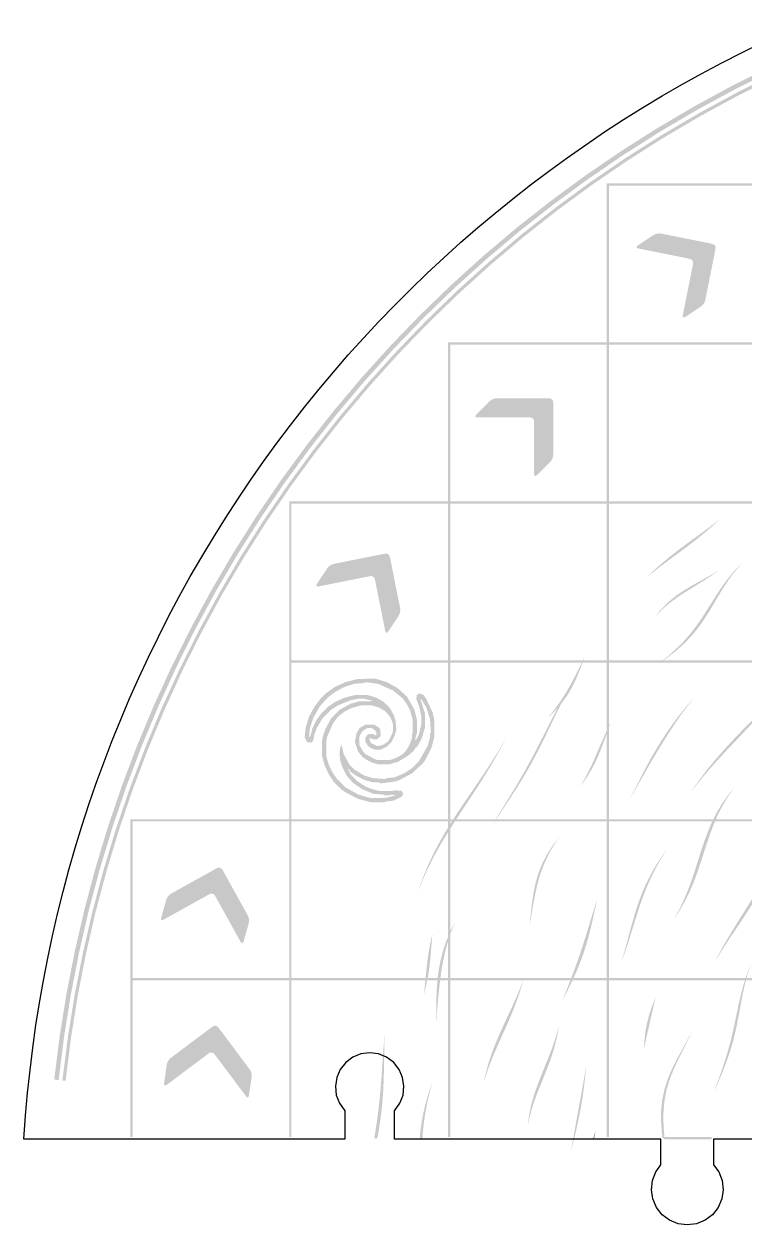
# Model space of a CAD drawing. Header units: millimetres. Extents: x 5 to 723, y 130 to 425.
# Drawn here: x 17.1 to 122.9, y 152.9 to 329.4 of the extents above; entities that cross this region are included whole.
import ezdxf

# ---------------------------------------------------------------- set-up
doc = ezdxf.new("R2010")
doc.units = ezdxf.units.MM
doc.layers.add('CUT', color=1, linetype='Continuous')
doc.layers.add('RASTER', color=7, linetype='Continuous')

msp = doc.modelspace()

# ---------------------------------------------------------------- hatches: boundary and pattern name
at = {"layer": 'RASTER'}
for points in [[(21.513, 174.286), (22.307, 180.587), (23.313, 186.856), (24.531, 193.088), (25.959, 199.275), (27.596, 205.411), (29.439, 211.487), (31.487, 217.498), (33.737, 223.436), (36.187, 229.294), (38.834, 235.066), (41.675, 240.745), (44.706, 246.325), (47.924, 251.799), (51.326, 257.16), (54.907, 262.404), (58.664, 267.523), (62.592, 272.513), (66.686, 277.366), (70.943, 282.078), (75.356, 286.644), (79.922, 291.057), (84.634, 295.314), (89.487, 299.408), (94.477, 303.336), (99.596, 307.093), (104.84, 310.674), (110.201, 314.076), (115.675, 317.294), (121.255, 320.325), (126.934, 323.166), (132.706, 325.813), (138.564, 328.263), (144.502, 330.513), (150.513, 332.561), (156.589, 334.404), (162.725, 336.041), (168.912, 337.469), (175.144, 338.687), (181.413, 339.693), (187.714, 340.487), (187.784, 339.837), (181.506, 339.046), (175.258, 338.043), (169.048, 336.83), (162.882, 335.407), (156.768, 333.776), (150.713, 331.939), (144.723, 329.898), (138.806, 327.655), (132.969, 325.214), (127.217, 322.576), (121.557, 319.746), (115.997, 316.725), (110.542, 313.518), (105.199, 310.128), (99.974, 306.559), (94.872, 302.815), (89.9, 298.901), (85.064, 294.821), (80.368, 290.58), (75.818, 286.182), (71.42, 281.632), (67.179, 276.936), (63.099, 272.1), (59.185, 267.128), (55.441, 262.026), (51.872, 256.801), (48.482, 251.458), (45.275, 246.003), (42.254, 240.443), (39.424, 234.783), (36.786, 229.031), (34.345, 223.194), (32.102, 217.277), (30.061, 211.287), (28.224, 205.232), (26.593, 199.118), (25.17, 192.952), (23.957, 186.742), (22.954, 180.494), (22.163, 174.216)], [(22.72, 174.155), (23.509, 180.414), (24.508, 186.644), (25.718, 192.835), (27.137, 198.982), (28.763, 205.078), (30.595, 211.115), (32.63, 217.087), (34.865, 222.986), (37.299, 228.807), (39.929, 234.541), (42.751, 240.183), (45.763, 245.727), (48.96, 251.166), (52.34, 256.493), (55.898, 261.702), (59.631, 266.789), (63.533, 271.746), (67.601, 276.568), (71.83, 281.249), (76.215, 285.785), (80.751, 290.17), (85.432, 294.399), (90.254, 298.467), (95.211, 302.369), (100.298, 306.102), (105.507, 309.66), (110.834, 313.04), (116.273, 316.237), (121.817, 319.249), (127.459, 322.071), (133.193, 324.701), (139.014, 327.135), (144.913, 329.37), (150.885, 331.405), (156.922, 333.237), (163.018, 334.863), (169.165, 336.282), (175.356, 337.492), (181.586, 338.491), (187.845, 339.28), (187.895, 338.815), (181.652, 338.029), (175.438, 337.032), (169.262, 335.825), (163.13, 334.41), (157.05, 332.787), (151.028, 330.961), (145.071, 328.931), (139.187, 326.701), (133.381, 324.273), (127.661, 321.65), (122.032, 318.835), (116.503, 315.831), (111.078, 312.641), (105.764, 309.27), (100.568, 305.721), (95.494, 301.998), (90.549, 298.105), (85.739, 294.047), (81.069, 289.829), (76.545, 285.455), (72.171, 280.931), (67.953, 276.261), (63.895, 271.451), (60.002, 266.506), (56.279, 261.432), (52.73, 256.236), (49.359, 250.922), (46.169, 245.497), (43.165, 239.968), (40.35, 234.339), (37.727, 228.619), (35.299, 222.813), (33.069, 216.929), (31.039, 210.972), (29.213, 204.95), (27.59, 198.87), (26.175, 192.738), (24.968, 186.562), (23.971, 180.348), (23.185, 174.105)], [(102.762, 305.938), (126.438, 305.938), (126.438, 305.612), (102.762, 305.612)], [(102.762, 305.612), (103.088, 305.612), (103.088, 282.588), (102.762, 282.588)], [(107.516, 296.359), (107.364, 296.397), (107.251, 296.443), (107.179, 296.497), (107.146, 296.559), (107.153, 296.629), (107.199, 296.706), (107.286, 296.792), (107.412, 296.885), (109.549, 298.309), (109.696, 298.398), (109.847, 298.471), (110, 298.527), (110.157, 298.567), (110.318, 298.59), (110.481, 298.596), (110.648, 298.587), (110.818, 298.561), (118.187, 297.087), (118.346, 297.044), (118.479, 296.984), (118.587, 296.907), (118.668, 296.812), (118.724, 296.7), (118.754, 296.572), (118.758, 296.426), (118.737, 296.263), (117.263, 288.894), (117.222, 288.727), (117.167, 288.569), (117.097, 288.42), (117.014, 288.281), (116.917, 288.152), (116.806, 288.031), (116.682, 287.92), (116.543, 287.818), (114.406, 286.393), (114.271, 286.313), (114.159, 286.266), (114.07, 286.253), (114.003, 286.274), (113.958, 286.328), (113.937, 286.416), (113.937, 286.537), (113.96, 286.692), (115.434, 294.061), (115.456, 294.224), (115.451, 294.37), (115.421, 294.499), (115.365, 294.61), (115.284, 294.705), (115.176, 294.782), (115.043, 294.842), (114.885, 294.885)], [(79.412, 282.588), (103.088, 282.588), (103.088, 282.262), (79.412, 282.262)], [(102.762, 282.588), (126.438, 282.588), (126.438, 282.262), (102.762, 282.262)], [(79.412, 282.262), (79.738, 282.262), (79.738, 259.238), (79.412, 259.238)], [(102.762, 282.262), (103.088, 282.262), (103.088, 259.238), (102.762, 259.238)], [(83.86, 271.576), (83.704, 271.583), (83.585, 271.607), (83.503, 271.645), (83.459, 271.699), (83.452, 271.769), (83.482, 271.854), (83.55, 271.955), (83.655, 272.071), (85.471, 273.887), (85.598, 274.003), (85.732, 274.104), (85.872, 274.189), (86.018, 274.259), (86.17, 274.313), (86.33, 274.351), (86.495, 274.375), (86.667, 274.382), (94.182, 274.382), (94.346, 274.371), (94.488, 274.339), (94.609, 274.284), (94.707, 274.207), (94.784, 274.109), (94.839, 273.988), (94.871, 273.846), (94.882, 273.682), (94.882, 266.167), (94.875, 265.995), (94.851, 265.83), (94.813, 265.67), (94.759, 265.518), (94.689, 265.372), (94.604, 265.232), (94.503, 265.098), (94.387, 264.971), (92.571, 263.155), (92.455, 263.05), (92.354, 262.982), (92.269, 262.952), (92.199, 262.959), (92.145, 263.003), (92.107, 263.085), (92.083, 263.204), (92.076, 263.36), (92.076, 270.875), (92.065, 271.039), (92.032, 271.182), (91.977, 271.302), (91.9, 271.4), (91.802, 271.477), (91.682, 271.532), (91.539, 271.565), (91.375, 271.576)], [(56.062, 259.238), (79.738, 259.238), (79.738, 258.912), (56.062, 258.912)], [(56.062, 258.912), (56.388, 258.912), (56.388, 235.888), (56.062, 235.888)], [(79.412, 259.238), (103.088, 259.238), (103.088, 258.912), (79.412, 258.912)], [(79.412, 258.912), (79.738, 258.912), (79.738, 235.888), (79.412, 235.888)], [(102.762, 259.238), (126.438, 259.238), (126.438, 258.912), (102.762, 258.912)], [(102.762, 258.912), (103.088, 258.912), (103.088, 235.888), (102.762, 235.888)], [(108.73, 248.193), (109.822, 249.216), (110.947, 250.204), (112.103, 251.156), (113.285, 252.079), (114.484, 252.978), (115.693, 253.86), (116.903, 254.736), (118.105, 255.615), (119.292, 256.508), (119.305, 256.493), (118.196, 255.512), (117.066, 254.556), (115.91, 253.625), (114.732, 252.715), (113.536, 251.819), (112.329, 250.928), (111.119, 250.033), (109.921, 249.121), (108.744, 248.18)], [(60.492, 246.76), (60.337, 246.737), (60.216, 246.737), (60.128, 246.758), (60.074, 246.803), (60.053, 246.87), (60.066, 246.959), (60.113, 247.071), (60.193, 247.206), (61.618, 249.343), (61.72, 249.482), (61.831, 249.606), (61.952, 249.717), (62.081, 249.814), (62.22, 249.897), (62.369, 249.967), (62.527, 250.022), (62.694, 250.063), (70.063, 251.537), (70.226, 251.558), (70.372, 251.554), (70.5, 251.524), (70.612, 251.468), (70.707, 251.387), (70.784, 251.279), (70.844, 251.146), (70.887, 250.987), (72.361, 243.618), (72.387, 243.448), (72.396, 243.281), (72.39, 243.118), (72.367, 242.957), (72.327, 242.8), (72.271, 242.647), (72.198, 242.496), (72.109, 242.349), (70.685, 240.212), (70.592, 240.086), (70.506, 239.999), (70.429, 239.953), (70.359, 239.946), (70.297, 239.979), (70.243, 240.051), (70.197, 240.164), (70.159, 240.316), (68.685, 247.685), (68.642, 247.843), (68.582, 247.976), (68.505, 248.084), (68.41, 248.165), (68.299, 248.221), (68.17, 248.251), (68.024, 248.256), (67.861, 248.234)], [(109.886, 242.316), (110.78, 243.421), (111.786, 244.425), (112.895, 245.327), (114.09, 246.139), (115.344, 246.886), (116.621, 247.596), (117.888, 248.305), (119.113, 249.047), (119.126, 249.034), (117.981, 248.208), (116.782, 247.431), (115.552, 246.676), (114.318, 245.917), (113.108, 245.122), (111.953, 244.267), (110.878, 243.331), (109.899, 242.304)], [(110.481, 235.456), (111.713, 236.46), (112.891, 237.501), (113.999, 238.599), (115.028, 239.766), (115.983, 241.006), (116.878, 242.308), (117.737, 243.655), (118.591, 245.02), (119.47, 246.372), (120.404, 247.678), (121.418, 248.908), (122.527, 250.038), (122.54, 250.025), (121.496, 248.821), (120.546, 247.526), (119.668, 246.165), (118.834, 244.773), (118.01, 243.384), (117.163, 242.031), (116.262, 240.741), (115.283, 239.531), (114.212, 238.407), (113.048, 237.363), (111.801, 236.384), (110.496, 235.444)], [(56.062, 235.888), (79.738, 235.888), (79.738, 235.562), (56.062, 235.562)], [(56.062, 235.562), (56.388, 235.562), (56.388, 212.538), (56.062, 212.538)], [(79.412, 235.888), (103.088, 235.888), (103.088, 235.562), (79.412, 235.562)], [(79.412, 235.562), (79.738, 235.562), (79.738, 212.538), (79.412, 212.538)], [(94.184, 227.54), (95.095, 228.676), (95.94, 229.853), (96.723, 231.073), (97.451, 232.333), (98.136, 233.627), (98.792, 234.948), (99.437, 236.284), (99.452, 236.273), (98.935, 234.841), (98.384, 233.447), (97.759, 232.114), (97.033, 230.858), (96.194, 229.682), (95.243, 228.578), (94.199, 227.53)], [(102.762, 235.888), (126.438, 235.888), (126.438, 235.562), (102.762, 235.562)], [(102.762, 235.562), (103.088, 235.562), (103.088, 212.538), (102.762, 212.538)], [(85.928, 211.68), (86.723, 212.994), (87.526, 214.3), (88.329, 215.603), (89.123, 216.907), (89.901, 218.218), (90.66, 219.538), (91.397, 220.87), (92.115, 222.214), (92.816, 223.57), (93.507, 224.934), (94.197, 226.303), (94.893, 227.672), (95.606, 229.034), (96.346, 230.383), (97.12, 231.711), (97.936, 233.013), (97.951, 233.002), (97.182, 231.668), (96.453, 230.309), (95.757, 228.934), (95.082, 227.549), (94.417, 226.163), (93.752, 224.782), (93.077, 223.412), (92.382, 222.057), (91.662, 220.718), (90.912, 219.397), (90.131, 218.093), (89.322, 216.802), (88.49, 215.52), (87.643, 214.241), (86.791, 212.961), (85.945, 211.672)], [(115.145, 216.568), (115.997, 217.798), (116.887, 219.001), (117.811, 220.178), (118.767, 221.33), (119.749, 222.458), (120.754, 223.566), (121.776, 224.656), (122.81, 225.733), (123.852, 226.8), (124.898, 227.86), (125.943, 228.917), (126.987, 229.974), (128.026, 231.034), (129.062, 232.096), (129.076, 232.083), (128.096, 230.967), (127.111, 229.858), (126.118, 228.758), (125.115, 227.666), (124.104, 226.582), (123.085, 225.502), (122.06, 224.424), (121.034, 223.343), (120.012, 222.254), (118.999, 221.154), (118.001, 220.038), (117.025, 218.902), (116.076, 217.743), (115.16, 216.558)], [(106.243, 215.645), (106.938, 217.055), (107.645, 218.463), (108.372, 219.864), (109.124, 221.252), (109.908, 222.623), (110.729, 223.972), (111.591, 225.295), (112.495, 226.588), (113.443, 227.85), (114.433, 229.079), (115.462, 230.275), (115.477, 230.264), (114.511, 229.016), (113.582, 227.741), (112.686, 226.443), (111.819, 225.126), (110.979, 223.792), (110.16, 222.446), (109.359, 221.092), (108.571, 219.732), (107.794, 218.368), (107.024, 217.002), (106.259, 215.635)], [(98.938, 217.458), (99.647, 218.708), (100.296, 219.996), (100.902, 221.314), (101.484, 222.652), (102.064, 223.998), (102.664, 225.338), (103.302, 226.659), (103.317, 226.649), (102.796, 225.249), (102.291, 223.849), (101.765, 222.471), (101.185, 221.136), (100.528, 219.854), (99.784, 218.626), (98.954, 217.448)], [(75.11, 202.162), (75.598, 203.579), (76.143, 204.975), (76.743, 206.35), (77.395, 207.701), (78.095, 209.031), (78.838, 210.339), (79.617, 211.626), (80.424, 212.897), (81.252, 214.153), (82.092, 215.398), (82.938, 216.636), (83.78, 217.87), (84.614, 219.104), (85.432, 220.343), (86.232, 221.589), (87.009, 222.846), (87.763, 224.114), (87.779, 224.105), (87.083, 222.804), (86.362, 221.517), (85.615, 220.244), (84.844, 218.983), (84.052, 217.73), (83.242, 216.483), (82.42, 215.239), (81.592, 213.992), (80.765, 212.739), (79.949, 211.477), (79.15, 210.203), (78.376, 208.912), (77.636, 207.602), (76.935, 206.273), (76.281, 204.922), (75.678, 203.549), (75.128, 202.155)], [(112.685, 197.934), (113.395, 199.242), (114.042, 200.578), (114.627, 201.948), (115.156, 203.349), (115.644, 204.78), (116.108, 206.233), (116.57, 207.697), (117.054, 209.16), (117.583, 210.605), (118.178, 212.019), (118.855, 213.387), (119.626, 214.698), (120.497, 215.942), (121.464, 217.115), (121.48, 217.104), (120.595, 215.872), (119.806, 214.575), (119.109, 213.219), (118.495, 211.815), (117.949, 210.376), (117.452, 208.918), (116.981, 207.456), (116.513, 206.003), (116.022, 204.572), (115.489, 203.172), (114.898, 201.808), (114.237, 200.482), (113.504, 199.19), (112.702, 197.927)], [(32.712, 212.538), (56.388, 212.538), (56.388, 212.212), (32.712, 212.212)], [(32.712, 212.212), (33.038, 212.212), (33.038, 189.188), (32.712, 189.188)], [(56.062, 212.538), (79.738, 212.538), (79.738, 212.212), (56.062, 212.212)], [(56.062, 212.212), (56.388, 212.212), (56.388, 189.188), (56.062, 189.188)], [(79.412, 212.538), (103.088, 212.538), (103.088, 212.212), (79.412, 212.212)], [(79.412, 212.212), (79.738, 212.212), (79.738, 189.188), (79.412, 189.188)], [(102.762, 212.538), (126.438, 212.538), (126.438, 212.212), (102.762, 212.212)], [(102.762, 212.212), (103.088, 212.212), (103.088, 189.188), (102.762, 189.188)], [(91.396, 197.004), (91.572, 198.535), (91.749, 200.076), (91.971, 201.609), (92.277, 203.115), (92.699, 204.58), (93.255, 205.988), (93.95, 207.334), (94.776, 208.615), (95.708, 209.838), (95.725, 209.83), (94.884, 208.563), (94.14, 207.245), (93.505, 205.875), (92.983, 204.455), (92.563, 202.994), (92.225, 201.504), (91.943, 199.999), (91.683, 198.492), (91.413, 196.997)], [(118.726, 191.731), (119.411, 193.048), (120.136, 194.342), (120.892, 195.617), (121.667, 196.878), (122.452, 198.13), (123.236, 199.378), (124.012, 200.627), (124.774, 201.881), (125.521, 203.143), (126.254, 204.414), (126.975, 205.695), (127.69, 206.981), (128.407, 208.271), (128.422, 208.26), (127.783, 206.92), (127.142, 205.588), (126.488, 204.27), (125.811, 202.97), (125.104, 201.691), (124.364, 200.431), (123.591, 199.188), (122.79, 197.956), (121.97, 196.728), (121.141, 195.498), (120.317, 194.259), (119.513, 193.003), (118.744, 191.724)], [(104.925, 191.674), (105.345, 193.075), (105.741, 194.488), (106.125, 195.911), (106.515, 197.337), (106.928, 198.758), (107.382, 200.167), (107.892, 201.553), (108.47, 202.911), (109.122, 204.233), (109.849, 205.517), (110.644, 206.762), (111.497, 207.971), (111.514, 207.962), (110.733, 206.714), (110.007, 205.434), (109.34, 204.122), (108.735, 202.781), (108.187, 201.413), (107.689, 200.026), (107.227, 198.626), (106.786, 197.221), (106.351, 195.818), (105.907, 194.423), (105.44, 193.039), (104.942, 191.667)], [(37.689, 197.833), (37.549, 197.764), (37.433, 197.726), (37.343, 197.72), (37.278, 197.746), (37.238, 197.804), (37.223, 197.893), (37.234, 198.014), (37.269, 198.166), (37.975, 200.636), (38.03, 200.799), (38.097, 200.952), (38.178, 201.094), (38.272, 201.226), (38.379, 201.348), (38.5, 201.459), (38.633, 201.559), (38.78, 201.65), (45.349, 205.299), (45.498, 205.369), (45.638, 205.41), (45.77, 205.42), (45.893, 205.401), (46.008, 205.352), (46.114, 205.274), (46.212, 205.165), (46.301, 205.027), (49.951, 198.458), (50.028, 198.304), (50.088, 198.148), (50.131, 197.99), (50.158, 197.83), (50.168, 197.668), (50.162, 197.505), (50.139, 197.339), (50.099, 197.172), (49.393, 194.702), (49.343, 194.554), (49.288, 194.446), (49.228, 194.378), (49.164, 194.35), (49.095, 194.363), (49.021, 194.415), (48.943, 194.508), (48.86, 194.641), (45.211, 201.21), (45.122, 201.348), (45.024, 201.457), (44.918, 201.536), (44.803, 201.584), (44.679, 201.604), (44.548, 201.593), (44.407, 201.553), (44.258, 201.482)], [(96.311, 186.051), (96.873, 187.494), (97.433, 188.934), (97.978, 190.377), (98.501, 191.825), (98.999, 193.281), (99.474, 194.747), (99.933, 196.222), (100.386, 197.702), (100.845, 199.183), (101.326, 200.659), (101.343, 200.651), (100.991, 199.121), (100.649, 197.595), (100.29, 196.082), (99.893, 194.59), (99.441, 193.122), (98.924, 191.679), (98.342, 190.256), (97.703, 188.849), (97.025, 187.448), (96.328, 186.046)], [(77.669, 183.018), (77.681, 184.495), (77.703, 185.978), (77.757, 187.459), (77.867, 188.933), (78.051, 190.392), (78.323, 191.829), (78.693, 193.241), (79.162, 194.623), (79.725, 195.973), (80.371, 197.292), (80.389, 197.286), (79.858, 195.929), (79.401, 194.547), (79.016, 193.143), (78.701, 191.719), (78.448, 190.28), (78.247, 188.831), (78.084, 187.375), (77.946, 185.918), (77.818, 184.463), (77.687, 183.014)], [(75.877, 186.918), (76.044, 188.365), (76.186, 189.824), (76.34, 191.284), (76.534, 192.738), (76.784, 194.18), (77.099, 195.606), (77.116, 195.6), (76.984, 194.119), (76.868, 192.64), (76.725, 191.175), (76.523, 189.732), (76.246, 188.313), (75.895, 186.914)], [(118.592, 172.608), (119.083, 174.008), (119.577, 175.401), (120.051, 176.794), (120.49, 178.193), (120.885, 179.604), (121.237, 181.028), (121.554, 182.467), (121.854, 183.917), (122.158, 185.372), (122.492, 186.823), (122.88, 188.26), (123.341, 189.672), (123.89, 191.049), (123.907, 191.041), (123.435, 189.632), (123.047, 188.192), (122.725, 186.734), (122.445, 185.267), (122.179, 183.804), (121.9, 182.353), (121.585, 180.92), (121.216, 179.506), (120.785, 178.112), (120.293, 176.731), (119.752, 175.358), (119.182, 173.985), (118.61, 172.604)], [(32.712, 189.188), (56.388, 189.188), (56.388, 188.862), (32.712, 188.862)], [(32.712, 188.862), (33.038, 188.862), (33.038, 165.838), (32.712, 165.838)], [(56.062, 189.188), (79.738, 189.188), (79.738, 188.862), (56.062, 188.862)], [(56.062, 188.862), (56.388, 188.862), (56.388, 165.838), (56.062, 165.838)], [(79.412, 189.188), (103.088, 189.188), (103.088, 188.862), (79.412, 188.862)], [(79.412, 188.862), (79.738, 188.862), (79.738, 165.838), (79.412, 165.838)], [(102.762, 189.188), (126.438, 189.188), (126.438, 188.862), (102.762, 188.862)], [(102.762, 188.862), (103.088, 188.862), (103.088, 165.838), (102.762, 165.838)], [(84.701, 174.058), (85.019, 175.455), (85.411, 176.836), (85.871, 178.201), (86.388, 179.55), (86.951, 180.883), (87.545, 182.203), (88.154, 183.512), (88.762, 184.816), (89.354, 186.117), (89.916, 187.421), (90.437, 188.733), (90.455, 188.728), (90.052, 187.383), (89.599, 186.051), (89.098, 184.729), (88.555, 183.414), (87.981, 182.101), (87.388, 180.786), (86.792, 179.465), (86.21, 178.134), (85.66, 176.79), (85.158, 175.431), (84.72, 174.055)], [(108.21, 178.796), (108.303, 180.09), (108.455, 181.373), (108.688, 182.637), (109.016, 183.877), (109.433, 185.089), (109.925, 186.276), (109.943, 186.27), (109.626, 185.028), (109.337, 183.78), (109.058, 182.531), (108.778, 181.284), (108.498, 180.038), (108.228, 178.792)], [(38.143, 173.577), (38.013, 173.489), (37.904, 173.436), (37.815, 173.418), (37.747, 173.435), (37.7, 173.486), (37.673, 173.573), (37.667, 173.694), (37.681, 173.85), (38.045, 176.392), (38.077, 176.561), (38.123, 176.722), (38.184, 176.874), (38.259, 177.018), (38.349, 177.152), (38.453, 177.279), (38.571, 177.397), (38.704, 177.506), (44.716, 182.015), (44.854, 182.105), (44.988, 182.164), (45.117, 182.192), (45.241, 182.19), (45.362, 182.157), (45.478, 182.094), (45.59, 182), (45.697, 181.875), (50.206, 175.863), (50.303, 175.721), (50.383, 175.575), (50.448, 175.424), (50.496, 175.269), (50.528, 175.111), (50.544, 174.948), (50.544, 174.78), (50.527, 174.609), (50.164, 172.066), (50.134, 171.913), (50.094, 171.798), (50.044, 171.723), (49.984, 171.687), (49.914, 171.689), (49.834, 171.732), (49.744, 171.813), (49.644, 171.933), (45.135, 177.945), (45.028, 178.07), (44.917, 178.164), (44.8, 178.228), (44.68, 178.261), (44.555, 178.263), (44.426, 178.234), (44.293, 178.175), (44.155, 178.085)], [(91.148, 167.595), (91.343, 169.113), (91.661, 170.614), (92.086, 172.095), (92.597, 173.557), (93.163, 175.002), (93.75, 176.435), (94.324, 177.863), (94.857, 179.292), (95.325, 180.732), (95.716, 182.187), (95.734, 182.183), (95.471, 180.697), (95.119, 179.234), (94.679, 177.788), (94.165, 176.354), (93.599, 174.922), (93.014, 173.487), (92.444, 172.04), (91.926, 170.576), (91.492, 169.094), (91.166, 167.593)], [(68.572, 165.675), (68.759, 166.81), (68.989, 168.336), (69.191, 169.864), (69.363, 171.395), (69.506, 172.93), (69.625, 174.471), (69.731, 176.016), (69.832, 177.565), (69.944, 179.115), (70.078, 180.665), (70.097, 180.661), (70.05, 179.096), (70.023, 177.532), (70, 175.973), (69.964, 174.421), (69.901, 172.876), (69.801, 171.34), (69.655, 169.811), (69.462, 168.287), (69.224, 166.767), (69.025, 165.675)], [(110.957, 165.675), (110.843, 166.662), (110.74, 168.228), (110.755, 169.784), (110.916, 171.323), (111.234, 172.834), (111.705, 174.312), (112.307, 175.756), (113.005, 177.167), (113.756, 178.554), (114.513, 179.926), (115.23, 181.299), (115.248, 181.293), (114.594, 179.904), (113.899, 178.516), (113.205, 177.118), (112.557, 175.699), (111.996, 174.251), (111.557, 172.771), (111.259, 171.262), (111.105, 169.728), (111.085, 168.177), (111.17, 166.62), (111.261, 165.675)], [(97.51, 163.841), (97.78, 165.381), (98.053, 166.919), (98.329, 168.453), (98.609, 169.984), (98.89, 171.514), (99.171, 173.043), (99.447, 174.572), (99.713, 176.104), (99.731, 176.1), (99.573, 174.548), (99.389, 173.005), (99.17, 171.469), (98.91, 169.94), (98.609, 168.416), (98.272, 166.893), (97.907, 165.368), (97.528, 163.839)], [(75.273, 165.675), (75.34, 166.563), (75.537, 168.042), (75.818, 169.51), (76.174, 170.965), (76.595, 172.408), (77.069, 173.838), (77.087, 173.835), (76.708, 172.392), (76.375, 170.94), (76.094, 169.477), (75.873, 168.006), (75.712, 166.528), (75.655, 165.675)], [(100.809, 165.675), (101.077, 166.606), (101.095, 166.604), (100.885, 165.675)], [(111.168, 165.838), (118.173, 165.838), (118.173, 165.512), (111.168, 165.512)]]:
    msp.add_hatch(color=7, dxfattribs=at).paths.add_polyline_path(points)
h = msp.add_hatch(color=7, dxfattribs=at)
h.paths.add_polyline_path([(66.138, 233.148), (68.768, 233.186), (70.421, 232.678), (71.984, 231.826), (73.382, 230.556), (74.487, 228.611), (74.869, 227.086), (74.869, 225.307), (74.615, 224.417), (74.653, 224.074), (75.123, 224.925), (75.504, 226.451), (75.504, 227.594), (75.25, 228.865), (74.742, 230.263), (74.831, 230.81), (75.25, 231.026), (75.796, 230.81), (76.178, 230.301), (77.156, 228.23), (77.41, 227.086), (77.41, 224.671), (77.029, 223.146), (76.051, 221.202), (75.669, 220.693), (74.144, 219.295), (72.327, 218.317), (71.564, 218.063), (69.531, 217.809), (69.277, 217.936), (68.387, 217.936), (67.116, 218.317), (65.934, 218.914), (65.045, 219.55), (64.867, 219.88), (64.702, 219.842), (65.172, 219.041), (66.061, 218.152), (67.205, 217.389), (68.006, 217.046), (69.404, 216.665), (71.31, 216.665), (71.564, 216.792), (72.619, 216.703), (72.835, 216.283), (72.619, 215.864), (71.437, 215.267), (70.294, 215.14), (70.039, 215.013), (68.133, 215.013), (66.227, 215.521), (64.536, 216.372), (63.774, 216.881), (62.63, 218.025), (61.868, 219.168), (61.27, 220.477), (60.889, 221.875), (60.889, 224.036), (61.016, 224.671), (61.397, 225.815), (62.249, 227.378), (63.52, 228.649), (65.083, 229.501), (66.354, 229.882), (68.133, 229.882), (68.222, 229.971), (66.989, 230.263), (66.354, 230.263), (65.083, 230.009), (63.266, 229.285), (62.249, 228.649), (60.978, 227.378), (60.126, 225.942), (59.745, 224.925), (59.618, 224.163), (59.402, 223.871), (59.237, 223.782), (58.69, 223.871), (58.347, 224.544), (58.474, 225.942), (58.983, 227.594), (59.834, 229.158), (60.724, 230.301), (61.486, 231.064), (62.757, 231.953), (64.32, 232.678)])
h.paths.add_polyline_path([(67.37, 232.678), (67.116, 232.551), (65.591, 232.424), (64.066, 231.915), (62.757, 231.191), (61.74, 230.428), (60.597, 229.158), (59.618, 227.467), (59.11, 225.942), (58.983, 224.671), (59.072, 224.582), (59.237, 224.925), (59.491, 225.942), (60.088, 227.124), (60.724, 228.014), (61.74, 229.03), (62.884, 229.793), (64.193, 230.39), (65.718, 230.772), (67.498, 230.772), (68.133, 230.644), (68.896, 230.39), (69.95, 229.793), (70.84, 228.903), (71.437, 227.849), (71.691, 227.086), (71.819, 225.688), (71.564, 224.798), (71.094, 223.871), (70.459, 223.235), (69.531, 222.765), (68.641, 222.765), (68.095, 222.981), (67.587, 223.362), (67.243, 224.036), (67.243, 224.417), (67.459, 224.837), (67.752, 225.053), (68.387, 225.053), (68.857, 224.837), (68.896, 225.307), (68.552, 225.726), (68.133, 225.942), (67.625, 225.942), (66.951, 225.599), (66.481, 224.925), (66.354, 224.544), (66.354, 223.655), (66.481, 223.273), (66.951, 222.473), (67.332, 222.091), (68.641, 221.367), (69.023, 221.24), (70.929, 221.24), (71.691, 221.494), (72.746, 222.091), (73.128, 222.473), (73.636, 223.235), (74.106, 224.417), (74.106, 224.925), (74.233, 225.18), (74.233, 227.086), (73.852, 228.484), (73.382, 229.412), (72.746, 230.301), (71.348, 231.445), (69.15, 232.424)], flags=0)
h.paths.add_polyline_path([(75.466, 230.225), (75.377, 230.136), (76.012, 228.103), (76.012, 225.942), (75.504, 224.29), (74.907, 223.235), (74.576, 222.93), (74.398, 222.6), (73.509, 221.837), (72.073, 220.986), (70.802, 220.604), (69.15, 220.604), (68.26, 220.859), (67.332, 221.329), (66.824, 221.71), (66.189, 222.473), (65.718, 223.909), (65.972, 225.18), (66.443, 225.98), (67.37, 226.451), (68.514, 226.451), (69.239, 226.031), (69.442, 225.726), (69.531, 224.798), (69.023, 224.29), (68.387, 224.29), (67.917, 224.506), (67.879, 224.163), (68.095, 223.744), (69.023, 223.273), (69.658, 223.4), (70.332, 223.744), (70.713, 224.125), (71.183, 225.053), (71.31, 225.434), (71.31, 226.578), (70.967, 227.505), (70.205, 228.395), (69.15, 228.992), (68.26, 229.247), (66.608, 229.247), (65.21, 228.865), (64.282, 228.395), (63.266, 227.632), (62.503, 226.616), (61.651, 224.671), (61.524, 224.036), (61.524, 221.748), (61.906, 220.477), (62.503, 219.295), (63.138, 218.406), (64.282, 217.262), (66.227, 216.156), (68.006, 215.648), (70.166, 215.648), (71.78, 216.067), (71.056, 216.156), (70.802, 216.029), (70.166, 216.029), (69.912, 216.156), (68.387, 216.283), (66.697, 217.008), (65.426, 217.898), (64.536, 218.914), (63.812, 220.35), (63.558, 221.24), (63.469, 222.168), (63.558, 223.019), (63.774, 223.489), (64.066, 222.13), (64.918, 220.566), (65.68, 219.804), (67.116, 218.952), (68.387, 218.571), (70.166, 218.444), (70.421, 218.571), (71.564, 218.698), (73, 219.295), (74.144, 220.058), (75.161, 221.075), (76.394, 223.273), (76.775, 224.544), (76.775, 225.053), (76.902, 225.307), (76.775, 227.213), (76.267, 228.865)], flags=0)

# ---------------------------------------------------------------- linework, layer by layer
at = {"layer": 'CUT'}
msp.add_lwpolyline([(157.655, 165.538), (118.474, 165.538), (118.474, 161.773), (119.235, 160.722), (119.725, 159.453), (119.875, 158.101), (119.673, 156.756), (119.135, 155.507), (118.294, 154.437), (117.208, 153.617), (115.949, 153.103), (114.6, 152.927), (113.251, 153.103), (111.992, 153.617), (110.906, 154.437), (110.065, 155.507), (109.527, 156.756), (109.325, 158.101), (109.475, 159.453), (109.965, 160.722), (110.726, 161.773), (110.726, 165.538), (71.545, 165.538), (71.545, 169.694), (72.34, 170.799), (72.805, 172.012), (72.944, 173.303), (72.749, 174.587), (72.232, 175.779), (71.428, 176.8), (70.391, 177.581), (69.188, 178.072), (67.9, 178.239), (66.612, 178.072), (65.409, 177.581), (64.372, 176.8), (63.568, 175.779), (63.051, 174.587), (62.856, 173.303), (62.995, 172.012), (63.46, 170.799), (64.255, 169.694), (64.255, 165.538), (17.073, 165.538), (17.317, 169.014), (17.608, 172.339), (17.957, 175.659), (18.364, 178.973), (18.828, 182.278), (19.351, 185.576), (19.931, 188.863), (20.568, 192.14), (21.262, 195.405), (22.013, 198.658), (22.821, 201.897), (23.685, 205.122), (24.605, 208.331), (25.581, 211.523), (26.613, 214.698), (27.7, 217.854), (28.842, 220.991), (30.038, 224.108), (31.289, 227.203), (32.593, 230.276), (33.951, 233.326), (35.362, 236.351), (36.826, 239.352), (38.341, 242.326), (39.909, 245.273), (41.527, 248.193), (43.196, 251.084), (44.916, 253.946), (46.685, 256.777), (48.503, 259.576), (50.37, 262.344), (52.285, 265.078), (54.247, 267.779), (56.256, 270.445), (58.312, 273.076), (60.413, 275.67), (62.559, 278.227), (64.749, 280.746), (66.983, 283.227), (69.26, 285.669), (71.579, 288.07), (73.939, 290.43), (76.341, 292.749), (78.782, 295.026), (81.263, 297.26), (83.783, 299.45), (86.34, 301.595), (88.935, 303.696), (91.565, 305.751), (94.231, 307.76), (96.932, 309.722), (99.667, 311.637), (102.434, 313.504), (105.234, 315.322), (108.065, 317.091), (110.927, 318.81), (113.818, 320.479), (116.738, 322.097), (119.685, 323.665), (122.66, 325.18), (125.66, 326.643)], dxfattribs=at)

doc.saveas('drawing.dxf')
